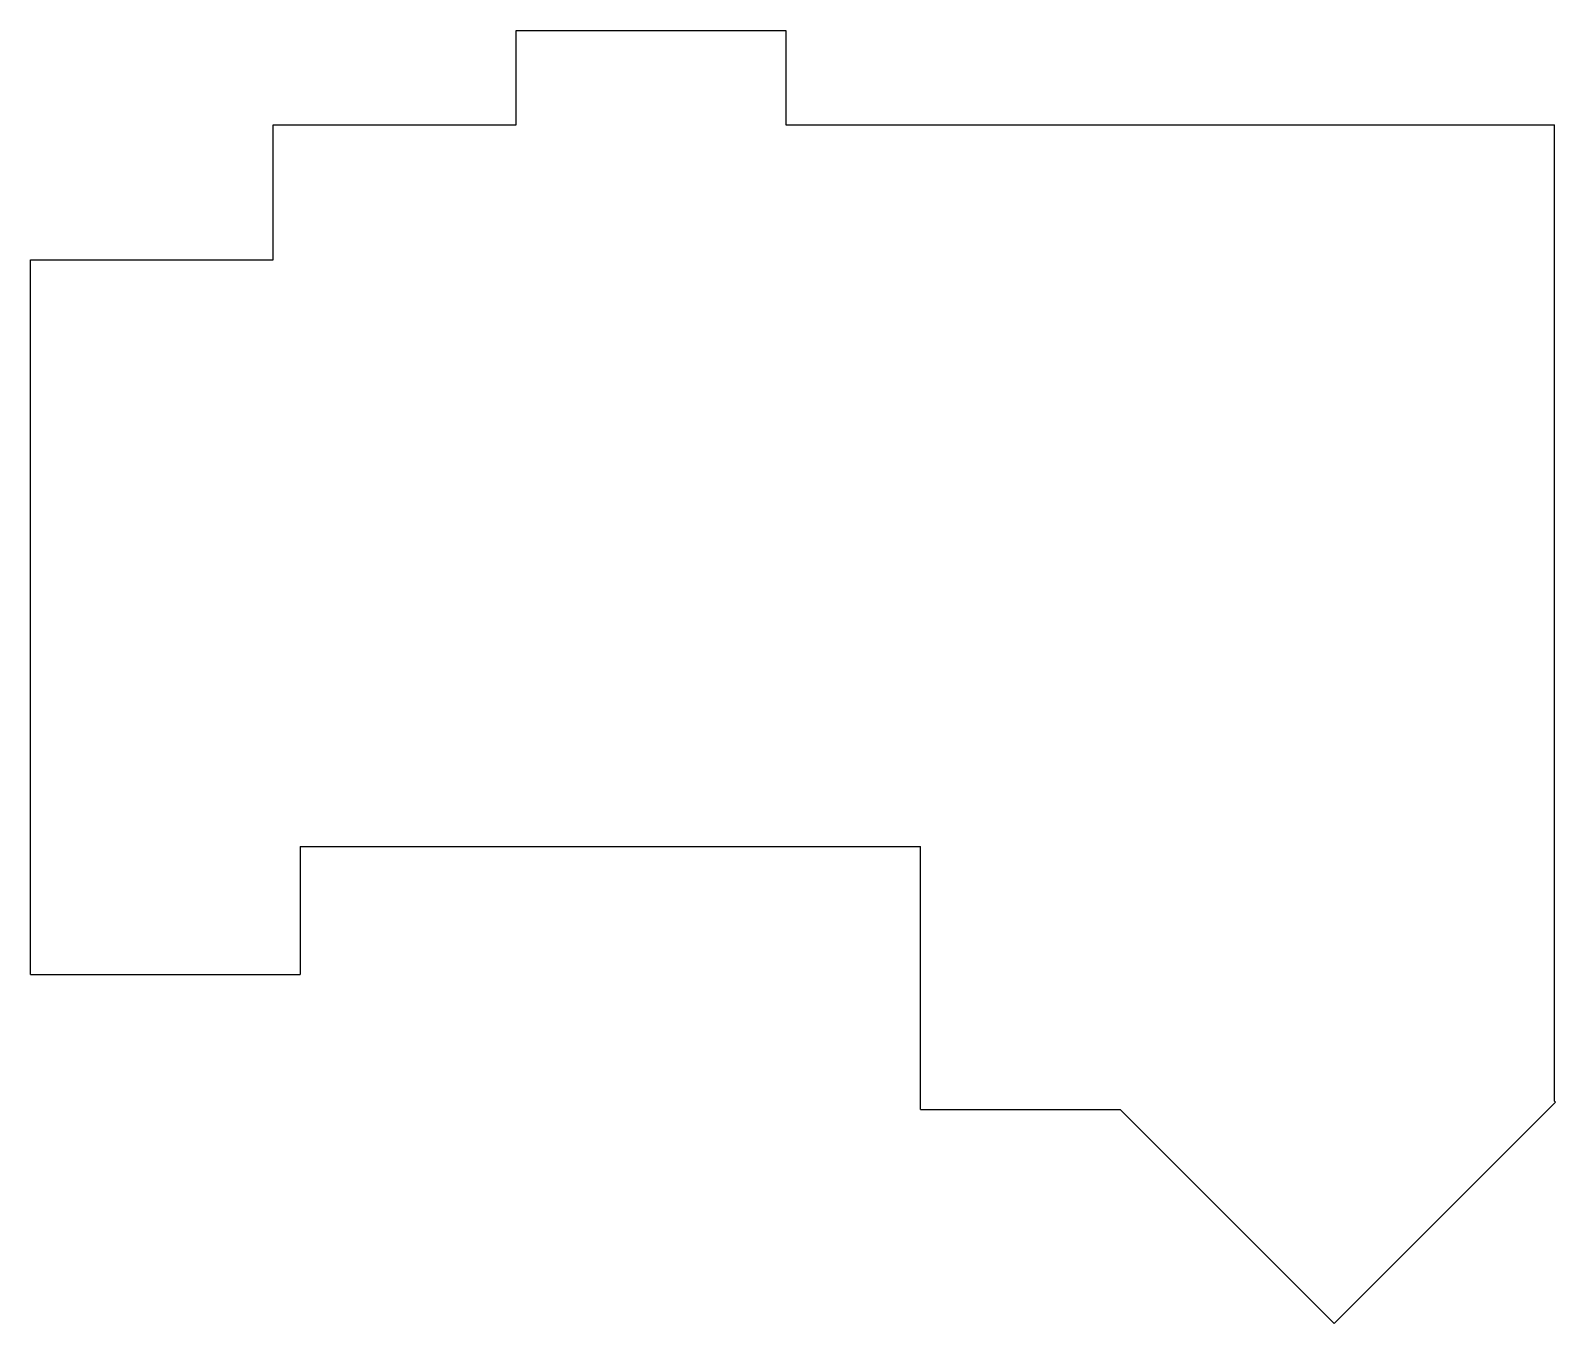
# Model space of a CAD drawing. Header units: millimetres. Extents: x 8 to 121, y -35 to 60.
import ezdxf

# ---------------------------------------------------------------- set-up
doc = ezdxf.new("R2010")
doc.units = ezdxf.units.MM

msp = doc.modelspace()

# ---------------------------------------------------------------- linework, layer by layer
for p, q in [((44, 60.5), (64, 60.5)), ((44, 53.5), (44, 60.5)), ((64, 60.5), (64, 53.5)), ((26, 53.5), (44, 53.5)), ((26, 43.5), (26, 53.5)), ((64, 53.5), (121, 53.5)), ((121, -18.9), (121, 53.5)), ((8, -9.5), (8, 43.5)), ((8, 43.5), (26, 43.5)), ((28, 0), (28, -9.5)), ((28, 0), (74, 0)), ((74, -19.5), (74, 0)), ((8, -9.5), (28, -9.5)), ((104.67, -35.38), (121.08, -18.97)), ((121, -18.9), (121.08, -18.97)), ((74, -19.5), (88.79, -19.5)), ((88.79, -19.5), (104.67, -35.38))]:
    msp.add_line(p, q)

doc.saveas('drawing.dxf')
